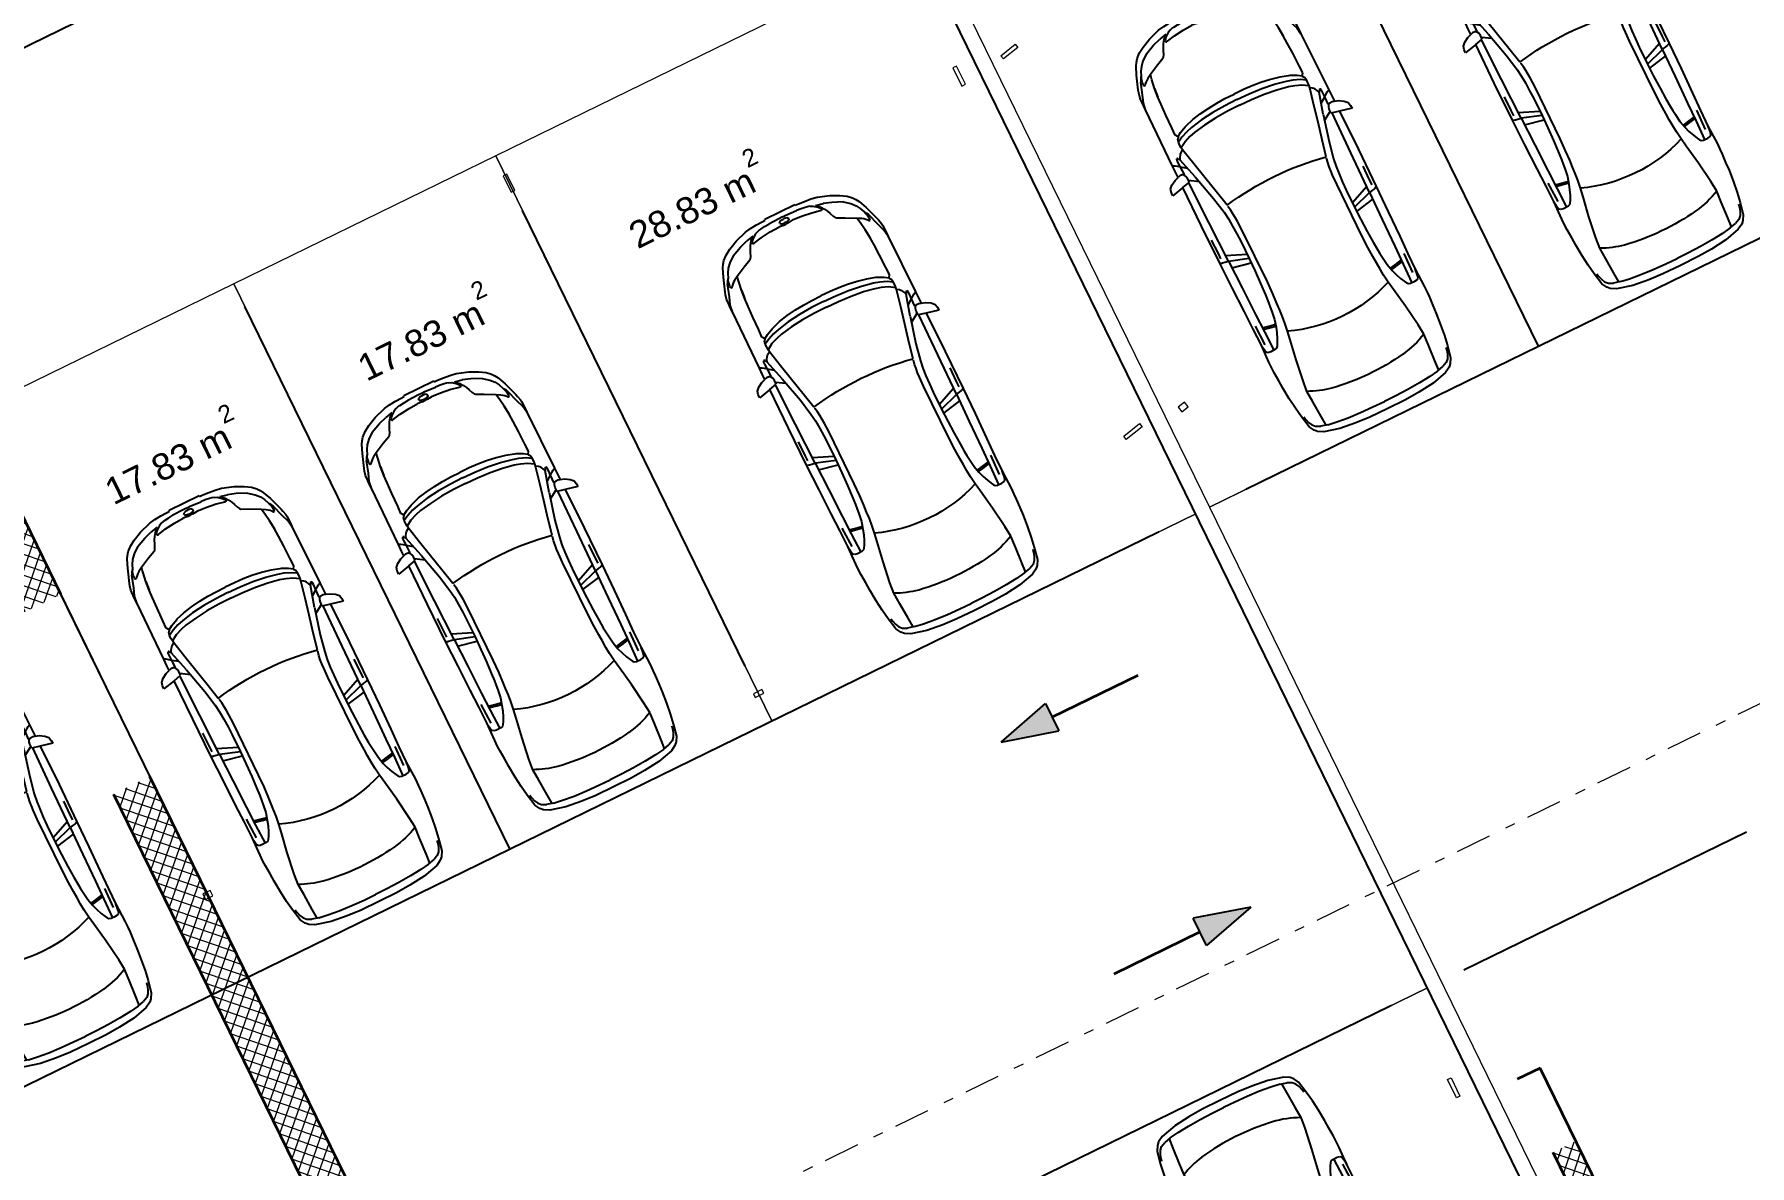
# Model space of a CAD drawing. Header units: metres. Extents: x 7511783 to 7512372, y 4692307 to 4692611.
# Drawn here: x 7511943.34 to 7511960.25, y 4692583 to 4692594.15 of the extents above; entities that cross this region are included whole.
import ezdxf

# ---------------------------------------------------------------- set-up
doc = ezdxf.new("R2010")
doc.units = ezdxf.units.M
doc.linetypes.add('Dot & Dashed', pattern=[670.2777624130249, 352.777767181396, -176.388883590699, 0, -141.11111164093])
doc.linetypes.add('Long Dashed', pattern=[793.7499761581423, 476.2499928474427, -317.4999833106997])
doc.layers.get('0').update_dxf_attribs({"lineweight": 0})
for name, color, linetype, lineweight, true_color in [('A - Fill Zone_Pen_No__156', 7, 'Continuous', 0, 0x54689e), ('A -Polyline_Pen_No__48', 7, 'Continuous', 0, 0xa80f02), ('A -Polyline_Pen_No__8', 7, 'Continuous', 0, 0xa80f02), ('Marker - Section_Pen_No__85', 7, 'Continuous', 0, 0x80c2ff)]:
    doc.layers.add(name, color=color, linetype=linetype, lineweight=lineweight, true_color=true_color)
for name, color, linetype, lineweight in [('A - Muret', 7, 'Continuous', 0), ('A - Muret_Pen_No__101', 252, 'Continuous', 0), ('A - Muret_Pen_No__7', 7, 'Continuous', 0), ('A - Pllaka Themel_Pen_No__42', 8, 'Continuous', 0), ('A - Shtyllat', 7, 'Continuous', 0), ('A - Shtyllat_Pen_No__1', 7, 'Continuous', 0), ('A -Polyline', 7, 'Continuous', 0), ('A -Polyline_Pen_No__42', 8, 'Continuous', 0), ('A1 - Bodrumi -1', 7, 'Continuous', 0), ('Interior - Furniture _Pen_No__42', 8, 'Continuous', 0), ('Marker - Section', 7, 'Continuous', 0)]:
    doc.layers.add(name, color=color, linetype=linetype, lineweight=lineweight)
doc.styles.add('GENERATED_STYLE_1', font='arial.ttf')
pattern_1 = [(44.99999999999999, (0, 0), (-68.94290863686237, 68.94290863686243), []), (135.0000000000002, (0, 0), (68.94290863686219, 68.94290863686261), [])]

# ---------------------------------------------------------------- blocks, each defined once
blk = doc.blocks.new('Slab_2', base_point=(27550, -20500.83535421408))
at = {"layer": 'A - Pllaka Themel_Pen_No__42', "color": 8, "linetype": 'Continuous', "lineweight": 25, "flags": 128}
blk.add_lwpolyline([(27550, -20500.83535421408), (52100, -20500.83535421408), (52100, 1500), (27550, 1500)], close=True, dxfattribs=at)
blk = doc.blocks.new('Wall_27', base_point=(52100, -19000.83534970144))
at = {"layer": 'A - Muret_Pen_No__101', "linetype": 'Continuous', "lineweight": 13}
h = blk.add_hatch(dxfattribs=at)
h.set_pattern_fill('CONCRETE_BLOCK', color=252, style=0, pattern_type=2)
h.set_pattern_definition(pattern_1)
h.paths.add_polyline_path([(52099.99996847017, -2199.999996920194), (51700, -2199.999996920194), (51700, -4200.000089623234), (52099.99996847017, -4200.000089623234)])
h = blk.add_hatch(dxfattribs=at)
h.set_pattern_fill('CONCRETE_BLOCK', color=252, style=0, pattern_type=2)
h.set_pattern_definition(pattern_1)
h.paths.add_polyline_path([(51699.99998863975, -6199.999931974078), (51699.99998863975, -11400.83970832889), (52099.99999132484, -11400.83970832889), (52099.99999132484, -6199.999931974078)])
h = blk.add_hatch(dxfattribs=at)
h.set_pattern_fill('CONCRETE_BLOCK', color=252, style=0, pattern_type=2)
h.set_pattern_definition(pattern_1)
h.paths.add_polyline_path([(51699.99998863975, -16800.83532156015), (52099.99999132484, -16800.83532156015), (52099.99999132484, -13400.83972175432), (51699.99998863975, -13400.83972175432)])
at = {"layer": 'A - Muret_Pen_No__7', "color": 7, "linetype": 'Continuous', "lineweight": 35, "flags": 128}
for points in [[(51700, -2199.999924136741), (51700, -4199.999896478693)], [(52100, -4200.000097078472), (52100, -2199.999996920194)], [(51700, -6199.999868820642), (51700, -11400.83975770813)], [(52100, -11400.83955588342), (52100, -6199.999914101971)], [(51700, -13400.83973005007), (51700, -16800.83546394814)], [(52100, -16800.83535278125), (52100, -13400.8396560417)]]:
    blk.add_lwpolyline(points, dxfattribs=at)
blk = doc.blocks.new('Wall_31', base_point=(4324.943754994801, -19050.13676935824))
at = {"layer": 'A - Muret_Pen_No__101', "linetype": 'Continuous', "lineweight": 13}
h = blk.add_hatch(dxfattribs=at)
h.set_pattern_fill('CONCRETE_BLOCK', color=252, style=0, pattern_type=2)
h.set_pattern_definition(pattern_1)
h.paths.add_polyline_path([(4324.932768723052, -19850.13671995248), (4324.883329782709, -23450.38605278412), (4324.924441474479, -23450.38605278412), (4324.940964833851, -22850.38602427357), (4574.891592413645, -22850.39290900664), (4574.943785247217, -19050.14365409666), (4574.921688532501, -19850.14360468556)])
h = blk.add_hatch(dxfattribs=at)
h.set_pattern_fill('CONCRETE_BLOCK', color=252, style=0, pattern_type=2)
h.set_pattern_definition(pattern_1)
h.paths.add_polyline_path([(4574.943783042632, -19050.14017894298), (4324.943784342989, -19050.13676935824), (4574.943783042632, -19050.14365409666)])
at = {"layer": 'A - Muret_Pen_No__7', "color": 7, "linetype": 'Continuous', "lineweight": 35, "flags": 128}
for points in [[(4574.943754971229, -19050.14020241443), (4324.943754994801, -19050.13676935824)], [(4574.891569046112, -22850.39296290044), (4574.943754971229, -19050.14020241443)], [(4324.932769214783, -19850.13678361601), (4324.883329782709, -23450.38604232808)]]:
    blk.add_lwpolyline(points, dxfattribs=at)
blk = doc.blocks.new('Column_43', base_point=(4745.000000000002, 13829.91603487401))
at = {"layer": 'A - Shtyllat_Pen_No__1', "color": 7, "linetype": 'Continuous', "lineweight": 13, "flags": 128}
blk.add_lwpolyline([(4705.000000000002, 13859.91603487401), (4705.000000000002, 13799.91603487401), (4785.000000000002, 13799.91603487401), (4785.000000000002, 13859.91603487401)], close=True, dxfattribs=at)
blk = doc.blocks.new('Column_45', base_point=(5190.000000000002, 14870))
at = {"layer": 'A - Shtyllat_Pen_No__1', "color": 7, "linetype": 'Continuous', "lineweight": 13, "flags": 128}
blk.add_lwpolyline([(5170.000000000002, 14780), (5210.000000000002, 14780), (5210.000000000002, 14960), (5170.000000000002, 14960)], close=True, dxfattribs=at)
blk = doc.blocks.new('Column_46', base_point=(5162.500000000002, 14980))
at = {"layer": 'A - Shtyllat_Pen_No__1', "color": 7, "linetype": 'Continuous', "lineweight": 13, "flags": 128}
blk.add_lwpolyline([(5115.000000000001, 15000), (5115.000000000001, 14960), (5210.000000000002, 14960), (5210.000000000002, 15000)], close=True, dxfattribs=at)
blk = doc.blocks.new('Column_49', base_point=(5190.000000000002, 13759.91603487401))
at = {"layer": 'A - Shtyllat_Pen_No__1', "color": 7, "linetype": 'Continuous', "lineweight": 13, "flags": 128}
blk.add_lwpolyline([(5170.000000000002, 13659.91603487401), (5210.000000000002, 13659.91603487401), (5210.000000000002, 13859.91603487401), (5170.000000000002, 13859.91603487401)], close=True, dxfattribs=at)
blk = doc.blocks.new('Column_53', base_point=(5245.000000000004, 14480))
at = {"layer": 'A - Shtyllat_Pen_No__1', "color": 7, "linetype": 'Continuous', "lineweight": 13, "flags": 128}
blk.add_lwpolyline([(5265.000000000005, 14380), (5225.000000000004, 14380), (5225.000000000004, 14580), (5265.000000000005, 14580)], close=True, dxfattribs=at)
blk = doc.blocks.new('Column_54', base_point=(5953.471146058903, 11758.79922650991))
at = {"layer": 'A - Shtyllat_Pen_No__1', "color": 7, "linetype": 'Continuous', "lineweight": 13, "flags": 128}
blk.add_lwpolyline([(6046.666082927111, 11800.20820792857), (6055.423772944425, 11761.17869517782), (5860.276209190696, 11717.39024509125), (5851.518519173382, 11756.419757842)], close=True, dxfattribs=at)
blk = doc.blocks.new('Column_55', base_point=(7451.228697868777, 12094.87558092435))
at = {"layer": 'A - Shtyllat_Pen_No__1', "color": 7, "linetype": 'Continuous', "lineweight": 13, "flags": 128}
blk.add_lwpolyline([(7534.666256549298, 12134.09513983868), (7543.423946566612, 12095.06562708793), (7367.791139188256, 12055.65602201002), (7359.033449170941, 12094.68553476077)], close=True, dxfattribs=at)
blk = doc.blocks.new('Column_57', base_point=(6848.605153170782, 12405.47156186362))
at = {"layer": 'A - Shtyllat_Pen_No__1', "color": 7, "linetype": 'Continuous', "lineweight": 13, "flags": 128}
blk.add_lwpolyline([(6894.202933434513, 12384.95711731788), (6881.06639840854, 12443.501386444), (6803.007372907049, 12425.98600640936), (6816.143907933022, 12367.44173728325)], close=True, dxfattribs=at)
blk = doc.blocks.new('Car 05 22')
at = {"layer": 'Interior - Furniture _Pen_No__42', "color": 8, "linetype": 'Continuous', "lineweight": 25}
for p, q in [((-78.35772569479998, 850.6357850930001), (-168.2198443133, 844.6061713611999)), ((-24.036324899, 852.2918850640001), (-78.35772569479998, 850.6357850930001)), ((40.3182760438, 852.333685063), (-24.036324899, 852.2918850640001)), ((230.8030912739, 845.5192631063), (40.3182760438, 852.333685063)), ((194.733578306, 844.324685204), (230.803091274, 845.519263106)), ((400.0158099590001, 847.5968063790001), (230.8030912739, 845.5192631063)), ((590.7241636140001, 851.6786068920002), (400.0158099590001, 847.5968063790001)), ((856.5325990199999, 856.1697074550001), (590.7241636140001, 851.6786068920002)), ((1129.8609284, 858.5331077519999), (856.5325990199999, 856.1697074550001)), ((1129.8609284, 858.5331077519999), (1120.69723063, 838.160005195)), ((1536.1071561, 860.3802508980001), (1129.8609284, 858.5331077519999)), ((1957.843908175, 858.0544967500001), (1536.1071561, 860.3802508980001)), ((1961.117547741, 983.2211582230001), (1928.938242309, 983.2211582230001)), ((1928.938242309, 983.2211582230001), (1957.843908175, 858.0544967500001)), ((1957.84390817, 858.0544967500001), (1977.22141076, 777.427813481)), ((1996.903176747, 974.9060932166), (1961.117547741, 983.2211582230001)), ((2026.89661068, 945.007687052), (1996.903176747, 974.9060932166)), ((2054.5732194, 897.577022836), (2026.89661068, 945.007687052)), ((2067.91700908, 857.6794056350002), (2054.5732194, 897.577022836)), ((2119.91703998, 857.4374531180001), (2067.91700908, 857.6794056350002)), ((2075.28112592, 835.6608695470001), (2067.91700908, 857.6794056350002)), ((2193.165590015, 856.4504063259001), (2119.91703998, 857.4374531180001)), ((2182.27381684, 834.0818412380002), (2193.16559002, 856.4504063260001)), ((2808.01466132, 852.5547640039999), (2193.165590015, 856.4504063259001)), ((2855.7113639, 852.6327640009999), (2808.01466132, 852.5547640039999)), ((2808.01466132, 852.5547640039999), (2876.86636504, 843.3172643940001)), ((2891.44016583, 852.528764005), (2855.7113639, 852.6327640009999)), ((2922.51356751, 852.0343640259999), (2891.44016583, 852.528764005)), ((2945.17226874, 849.4061641369999), (2922.51356751, 852.0343640259999)), ((2989.61447115, 839.6482645490003), (2945.17226874, 849.4061641369999)), ((-784.8200333720001, 721.8124613509999), (-815.0478655078001, 667.7598955197003)), ((-757.6903274910002, 747.022066986), (-784.8200333720001, 721.8124613509999)), ((-706.3378894982, 775.7872218095), (-757.6903274910002, 747.022066986)), ((-729.425104913, 716.3992494200002), (-750.5770825730001, 669.7773949330001)), ((-701.0941271610001, 743.2591195180001), (-729.425104913, 716.3992494200002)), ((-585.227090103, 801.027979058), (-706.3378894982, 775.7872218095)), ((-664.8727541800001, 760.961322365), (-701.0941271610001, 743.2591195180001)), ((-626.571782751, 772.4860242179999), (-664.8727541800001, 760.961322365)), ((-594.8871138119998, 778.489558035), (-626.571782751, 772.4860242179999)), ((-483.1389679684001, 817.2581826864), (-585.227090103, 801.027979058)), ((-372.3345973750002, 830.2299334650002), (-483.1389679684001, 817.2581826864)), ((-251.752794228, 841.0437339470001), (-372.3345973750002, 830.2299334650002)), ((-168.2198443133, 844.6061713611999), (-251.752794228, 841.0437339470001)), ((124.560977278, 791.396786131), (129.0398444, 820.468777931)), ((125.693926866, 743.8968737240001), (124.560977278, 791.396786131)), ((327.3887276080001, 761.9208956260001), (125.394377448, 756.455747737)), ((132.4291391170001, 722.8048827370001), (125.693926866, 743.8968737240001)), ((129.0398444, 820.468777931), (138.8862428820001, 832.3883788069999)), ((146.670770152, 710.6062742990001), (132.4291391170001, 722.8048827370001)), ((138.8862428820001, 832.3883788069999), (165.168377873, 840.2758852750001)), ((171.252864179, 696.6287725440002), (146.670770152, 710.6062742990001)), ((165.168377873, 840.2758852750001), (194.733578306, 844.324685204)), ((212.566754139, 676.5412700230003), (171.252864179, 696.6287725440002)), ((210.873013229, 809.231738788), (418.0703055720001, 816.1926024380002)), ((266.3151410770001, 654.566867265), (212.566754139, 676.5412700230003)), ((521.950780327, 764.672895972), (327.3887276080001, 761.9208956260001)), ((339.1227247570001, 683.1192857359999), (329.5580559370001, 633.867334886)), ((355.2943663540001, 762.315609428), (339.1227247570001, 683.1192857359999)), ((357.2289958010001, 683.375391506), (346.76505809, 629.492778784)), ((373.4006373970001, 762.571715197), (357.2289958010001, 683.375391506)), ((813.6270094460001, 769.327996556), (521.950780327, 764.672895972)), ((1108.59023357, 773.98329714), (813.6270094460001, 769.327996556)), ((1036.25651944, 772.8416796290002), (996.5002997029999, 578.7916468290002)), ((1041.96657906, 578.0240872360001), (1107.56627095, 773.967136299)), ((1173.32542975, 774.8950612010001), (1090.33970038, 577.8925306800002)), ((1115.14443198, 808.9482015290001), (1108.59023357, 773.98329714)), ((1108.59023357, 773.98329714), (1537.61805657, 780.0259473990001)), ((1119.51383092, 833.267204581), (1115.14443198, 808.9482015290001)), ((1120.16623076, 836.3248049650001), (1119.51383092, 833.267204581)), ((1120.69723063, 838.160005195), (1120.16623076, 836.3248049650001)), ((1162.63563846, 830.4777734580001), (1220.13025657, 829.0713745190002)), ((1220.13025657, 829.0713745190002), (1369.65750367, 831.4890726950001)), ((1537.61805657, 780.0256115210001), (1974.99295641, 786.0764425990001)), ((2000.39650233, 701.5917706940002), (1730.35620914, 633.8338533080002)), ((1939.15395607, 686.22492547), (1995.917261, 777.427813481)), ((1977.22141076, 777.427813481), (2019.59119012, 777.427813481)), ((2000.39650233, 701.5917706940002), (2213.53100788, 762.9814866290001)), ((2019.59119012, 777.427813481), (2044.48611622, 783.069509224)), ((2044.48611622, 783.069509224), (2063.35562216, 792.2740022800001)), ((2063.35562216, 792.2740022800001), (2070.42572439, 799.8521965630001)), ((2068.68333559, 787.696981005), (2065.39356605, 794.4584027669999)), ((2068.68333559, 787.696981005), (2148.02030692, 790.4828861469999)), ((2070.42572439, 799.8521965630001), (2075.2191259, 809.398389361)), ((2075.2191259, 809.398389361), (2075.28112592, 835.6608695470001)), ((2106.51930118, 732.1586113790001), (2148.02030692, 790.4828861469999)), ((2122.04550654, 659.9572884350001), (2293.79610906, 697.650987774)), ((2148.02030692, 790.4828861469999), (2166.81146925, 813.8145374840001)), ((2148.02030692, 790.4828861469999), (2205.61920777, 792.204186117)), ((2166.81146925, 813.8145374840001), (2182.27381684, 834.0818412380002)), ((2205.61920777, 792.204186117), (2227.21980808, 791.0038861380001)), ((2226.59190807, 769.8777067159999), (2213.53100788, 762.9814866290001)), ((2213.53100788, 762.9814866290001), (2238.34670825, 752.240186817)), ((2234.36910819, 773.9630864369999), (2226.59190807, 769.8828865080001)), ((2227.21980808, 791.0038861380001), (2232.61990816, 790.0299861550001)), ((2232.61990816, 790.0299861550001), (2237.93539134, 787.287122525)), ((2238.46067648, 776.864360243), (2234.36910819, 773.9630864369999)), ((2240.81890828, 784.0391862600001), (2237.93539134, 787.287122525)), ((2238.34670825, 752.240186817), (2258.53170854, 739.7174870370001)), ((2238.46067648, 776.864360243), (2240.85090828, 780.520986322)), ((2240.85090828, 780.520986322), (2240.81890828, 784.0391862600001)), ((2258.53170854, 739.7174870370001), (2269.0398087, 731.086787188)), ((2269.0398087, 731.086787188), (2278.83550884, 721.9650873480001)), ((2278.83550884, 721.9650873480001), (2293.79610906, 697.650987774)), ((2293.79610906, 697.650987774), (2317.1870094, 700.7385877199999)), ((2293.79610906, 697.6386630720001), (2293.79610906, 697.650987774)), ((2317.1870094, 700.7385877199999), (2345.74280982, 702.7498876850002)), ((2355.13419975, 639.912801441), (2317.1870094, 700.7385877199999)), ((2345.74280982, 702.7498876850002), (2378.92931031, 702.0184876970001)), ((2410.10490185, 649.1086815510001), (2378.92931031, 702.0184876970001)), ((2378.92931031, 702.0184876970001), (2410.57231077, 694.202887834)), ((2410.57231077, 694.202887834), (2410.58631694, 694.1782473540002)), ((2428.73881104, 681.706188053), (2410.57231077, 694.202887834)), ((2428.73881104, 681.706188053), (2457.25830016, 700.0355353230001)), ((2428.77597173, 681.7007453250001), (2428.73881104, 681.706188053)), ((2428.77597173, 681.7007453250001), (2456.66545813, 639.8418234830003)), ((2457.25830016, 700.0355353230001), (2535.4819126, 697.9905877680001)), ((2535.4226126, 697.9916562040003), (2673.21491462, 695.5089878119999)), ((2535.46586986, 697.9894090810001), (2535.4819126, 697.988971943)), ((2673.21491462, 695.5089878119999), (2787.200816290001, 691.4809878819999)), ((2787.200816290001, 691.4809878819999), (2868.41581748, 687.223087957)), ((2868.39588233, 687.2248867100001), (2959.72331881, 678.984388101)), ((2959.72331881, 678.984388101), (2868.41581748, 687.1969879569999)), ((2876.86636504, 843.3172643940001), (2954.16376923, 813.731165643)), ((2904.11849592, 832.8863289209999), (2905.06820589, 832.837990116)), ((2954.16376923, 813.731165643), (3075.78877375, 774.6896785450001)), ((2959.72331881, 678.984388101), (3047.2313201, 666.2002883250001)), ((3013.55027244, 833.064864827), (2989.61447115, 839.6482645490003)), ((3154.26138006, 782.5577669589999), (3013.55027244, 833.064864827)), ((3022.47491973, 758.305686711), (3023.66221975, 762.4851866380001)), ((3024.49924208, 753.7186598590001), (3022.47491973, 758.305686711)), ((3023.66221975, 762.4851866380001), (3034.64521991, 765.0503865930001)), ((3037.91041996, 743.452886971), (3024.49924208, 753.7186598590001)), ((3034.64521991, 765.0503865930001), (3046.93432009, 763.817386614)), ((3050.61522015, 730.6688871950001), (3037.91041996, 743.452886971)), ((3046.93432009, 763.817386614), (3060.9451203, 762.9292866300001)), ((3064.50712035, 714.6457874760001), (3050.61522015, 730.6688871950001)), ((3060.9451203, 762.9292866300001), (3089.85712072, 757.3861867269999)), ((3076.97452053, 697.807687771), (3064.50712035, 714.6457874760001)), ((3100.48402088, 763.1120866269999), (3075.78877375, 774.6896785450001)), ((3100.00912087, 656.556188494), (3076.97452053, 697.807687771)), ((3089.85712072, 757.3861867269999), (3108.43932099, 751.4304868319999)), ((3114.13862108, 753.311186799), (3100.48402088, 763.1120866269999)), ((3108.43932099, 751.4304868319999), (3122.8656212, 746.435986919)), ((3122.8656212, 746.435986919), (3114.13862108, 753.311186799)), ((3170.0706946, 726.5554905960001), (3122.8656212, 746.435986919)), ((3235.883818752, 747.6101556219), (3154.26138006, 782.5577669589999)), ((3211.69204952, 701.0151137130001), (3170.0706946, 726.5554905960001)), ((3254.25934432, 663.1775183300001), (3211.69204952, 701.0151137130001)), ((3269.07948628, 728.3294692490001), (3235.883818752, 747.6101556219)), ((3298.56678787, 705.6390702070001), (3269.07948628, 728.3294692490001)), ((3337.33388997, 663.380671991), (3298.56678787, 705.6390702070001)), ((-855.0523550635, 511.0116477078998), (-874.6778528530002, 344.9579771100001)), ((-815.0478655078001, 667.7598955197003), (-855.0523550635, 511.0116477078998)), ((-782.7621654889999, 510.0273763590001), (-794.5333543099999, 390.6265818930001)), ((-768.27197925, 602.2788720830002), (-782.764796709, 510.0106247469999)), ((-768.27197925, 602.2788720830002), (-750.5770825730001, 669.7773949330001)), ((-764.3441764490001, 617.261773195), (-665.7281459970001, 623.9546285630003)), ((-665.7281459970001, 623.9546285630003), (-500.877431885, 634.180288886)), ((-500.877431885, 634.180288886), (-383.0238853850001, 641.9613403830001)), ((-383.0238853850001, 641.9613403830001), (-274.2208861730001, 631.3184000780001)), ((-274.2208861730001, 631.3184000780001), (-56.40485420300001, 600.536895199)), ((-56.40485420300001, 600.536895199), (145.941775497, 566.5900898169999)), ((145.941775497, 566.5900898169999), (233.261172115, 552.312592089)), ((233.261172115, 552.312592089), (315.3092800730001, 541.359190513)), ((319.490328155, 636.426864989), (266.3151410770001, 654.566867265)), ((315.2936019620001, 541.3606176840001), (384.2945810830001, 535.0794906230002)), ((392.7088835140001, 617.8124267930001), (319.490328155, 636.426864989)), ((384.2815104790001, 535.0803623180001), (454.174320738, 530.4191213629999)), ((474.8166917820001, 607.105387857), (392.7088835140001, 617.8124267930001)), ((454.170282107, 530.4193907049998), (526.242583163, 526.2868907769998)), ((521.3449804749999, 601.6186871690002), (474.8166917820001, 607.105387857)), ((569.993568652, 596.838186569), (521.3449804749999, 601.6186871690002)), ((526.2331313149999, 526.287307384), (627.7018846490002, 521.814890855)), ((652.59274858, 590.9845858339999), (569.993568652, 596.838186569)), ((627.6985462070002, 521.8149872519999), (756.75876515, 518.0884218199999)), ((772.8388193580001, 584.9903850819999), (652.59274858, 590.9845858339999)), ((756.75876515, 518.0884218199999), (1322.62824821, 518.052230308)), ((907.266686691, 580.298084493), (772.8388193580001, 584.9903850819999)), ((1041.96657906, 578.0240872360001), (907.266686691, 580.298084493)), ((1227.79815085, 577.518695794), (1041.96657906, 578.0240872360001)), ((1316.09897866, 580.475793563), (1227.79815085, 577.518695794)), ((1403.02450604, 584.4121905939999), (1316.09897866, 580.475793563)), ((1322.62824821, 518.052230308), (1420.49779626, 521.6528908580001)), ((1483.8761315, 590.1361862749999), (1403.02450604, 584.4121905939999)), ((1420.49066257, 521.652523245), (1466.64156934, 524.030772681)), ((1466.62639694, 524.029990817), (1510.87647584, 527.594696836)), ((1562.00595611, 600.5964783840001), (1483.8761315, 590.1361862749999)), ((1510.85529759, 527.5929907539999), (1554.25309822, 533.0576906580002)), ((1554.25309822, 533.0576906580002), (1596.82961355, 540.969674969)), ((1730.35620914, 633.8338533080002), (1562.00595611, 600.5964783840001)), ((1597.28918852, 541.1774857889999), (1596.65116701, 540.8889849259999)), ((1610.72419049, 544.0665862469999), (1779.61280153, 581.7538898049999)), ((1779.61280153, 581.7538898049999), (1952.84760406, 621.338789111)), ((1952.84760406, 621.338789111), (2122.04550654, 659.9572884350001)), ((2379.77420337, 575.387091212), (2355.13301598, 639.9159014410001)), ((2397.33410595, 514.2584815219999), (2379.77250853, 575.3929912130001)), ((2419.31580918, 395.73626267), (2397.33316008, 514.2635815229999)), ((2436.02871163, 583.2244924540001), (2410.10490185, 649.1086815510001)), ((2453.63941421, 521.616582688), (2436.02871163, 583.2244924540001)), ((2477.61661773, 401.0764635800001), (2453.63941421, 521.616582688)), ((2456.66545813, 639.8418234830003), (2487.23639187, 574.2621729599999)), ((2487.23639187, 574.2621729599999), (2491.79934275, 562.0052962960002)), ((2491.79994982, 562.0052962960002), (2517.90263133, 477.034766618)), ((3047.20992906, 666.2041971140002), (3100.00912087, 656.556188494)), ((3152.92075342, 553.873393456), (3100.00912087, 656.556188494)), ((3189.62073735, 475.569766106), (3152.92075342, 553.873393456)), ((3301.86726379, 602.8090087200001), (3254.25934432, 663.1775183300001)), ((3301.86726379, 602.8090087200001), (3346.01551313, 501.42179807)), ((3374.49419199, 603.583974516), (3337.33388997, 663.380671991)), ((3418.40079436, 512.743978351), (3374.49419199, 603.583974516)), ((3457.47689648, 393.098483403), (3418.40079436, 512.743978351)), ((-874.6778528530002, 344.9579771100001), (-882.9440546450002, 194.680643518)), ((-794.5333543099999, 390.6265818930001), (-802.432846809, 258.715288008)), ((2433.73206705, 266.091642182), (2419.31580918, 395.73626267)), ((2493.88922012, 269.050242651), (2477.61661773, 401.0764635800001)), ((2517.90263133, 477.034766618), (2537.54372273, 384.081034151)), ((2537.54372273, 384.081034151), (2551.45611664, 285.6281997640001)), ((3199.39883308, 466.7584630290001), (3189.62073735, 475.569766106)), ((3220.69886845, 454.3885401880001), (3199.39883308, 466.7584630290001)), ((3256.10680826, 439.241753418), (3220.67662376, 454.401458713)), ((3288.39019413, 425.101248479), (3256.10680826, 439.241753418)), ((3319.36158057, 408.4128426500001), (3288.39019413, 425.101248479)), ((3353.46269085, 384.251283776), (3319.36158057, 408.4128426500001)), ((3321.23357975, 370.497229407), (3320.99727986, 362.132926485)), ((3320.99727986, 362.132926485), (3338.31527228, 276.8564967000001)), ((3324.65427826, 377.297531782), (3321.23357975, 370.497229407)), ((3328.30797666, 379.591332583), (3324.65427826, 377.297531782)), ((3338.46837221, 379.452332535), (3328.30797666, 379.591332583)), ((3363.6407612, 357.8117249760001), (3338.46837221, 379.452332535)), ((3346.01551313, 501.42179807), (3374.29746586, 419.557472908)), ((3377.18239213, 359.973484801), (3353.46269085, 384.251283776)), ((3396.66521323, 315.8049103040001), (3363.6407612, 357.8117249760001)), ((3391.09039087, 344.247647689), (3374.29746586, 419.557472908)), ((3391.09039087, 344.247647689), (3377.18239213, 359.973484801)), ((3468.34279707, 330.9338860280001), (3457.47689648, 393.098483403)), ((-882.9440546450002, 194.680643518), (-885.376707689, 0)), ((-802.432846809, 258.715288008), (-806.813142649, 124.936494209)), ((2441.61713002, 131.955220918), (2433.73181129, 266.093942182)), ((2503.10292147, 133.173421111), (2493.88922012, 269.050242651)), ((2551.45611664, 285.6281997640001), (2559.71041303, 193.693567653)), ((2559.71041303, 193.693567653), (2564.38081099, 101.185635342)), ((3338.31527228, 276.8564967000001), (3351.88296634, 172.661960307)), ((3351.88296634, 172.661960307), (3358.34376351, 75.87012649980001)), ((3408.0703938, 289.3779877820002), (3396.66521323, 315.8049103040001)), ((3408.0703938, 289.3779877820002), (3413.77629411, 267.259988716)), ((3413.77548775, 267.2641933500001), (3418.45445829, 242.866384828)), ((3418.45219437, 242.878189745), (3424.04489467, 200.723791525)), ((3424.04489467, 200.723791525), (3427.72848251, 152.023715234)), ((3474.4914974, 263.721088865), (3468.34279707, 330.9338860280001)), ((3478.33319761, 199.9171915590001), (3474.4914974, 263.721088865)), ((3479.35651311, 164.9481933352), (3478.33319761, 199.9171915590001)), ((-885.376707689, 0), (-882.9440546450002, -194.680643518)), ((-806.813142649, 124.936494209), (-808.0470753050001, 0)), ((-806.813142649, -124.936494209), (-808.0470753050001, 1.476718538480001e-13)), ((2444.0197128, -0.02730000432770001), (2441.61701245, 131.957220918)), ((2444.0197128, 0.02730000432710001), (2441.61701245, -131.957220918)), ((2506.01959488, -3.859767548100002e-13), (2503.10292147, 133.173421111)), ((2564.38081099, 101.185635342), (2566.01761027, -0.006100002130650002)), ((2564.38081099, -101.185635342), (2566.01761027, 0.006100002129970001)), ((3353.95786543, 27.8932505984), (3358.34376351, 75.87012649980001)), ((3353.95786543, 27.8932505984), (3353.95786543, -0.7649002671629999)), ((3353.95786543, -27.8932505984), (3353.95786543, 0.7649002671619999)), ((3370.89075802, 11.7411041009), (3370.32315827, -0.7649002671629999)), ((3370.89075802, -11.7411041009), (3370.32315827, 0.7649002671619999)), ((3372.49235732, 23.6550082622), (3370.89075802, 11.7411041009)), ((3376.26728506, 38.993950924), (3372.49235732, 23.6550082622)), ((3381.98685317, 46.5714162664), (3376.26728506, 38.993950924)), ((3386.21005132, 48.3522168884), (3381.98685317, 46.5714162664)), ((3386.21005132, 48.3522168884), (3394.28954778, 48.3522168884)), ((3398.51284593, 46.5714162664), (3394.28954778, 48.3522168884)), ((3404.23226311, 38.99375151340001), (3398.51284593, 46.5714162664)), ((3404.23226311, 38.99375151340001), (3408.00714178, 23.6550082622)), ((3408.00714178, 23.6550082622), (3409.76654101, 8.055102813469999)), ((3409.76654101, 8.055102813469999), (3409.76654101, -4.961309141290002e-13)), ((3432.36383112, 39.98011396419999), (3427.72848251, 152.023715234)), ((3431.76949509, 57.3729975776), (3431.76949509, 56.7710829698)), ((3432.04453126, -0.0109000038072), (3432.36383112, 39.98011396419999)), ((3432.04453126, 0.0109000038063), (3432.36383112, -39.98011396419999)), ((3489.51959821, 164.9481933352), (3479.35651311, 164.9481933352)), ((3489.51959821, -164.9481933352), (3489.51959821, 164.9481933352)), ((-802.432846809, -258.715288008), (-806.813142649, -124.936494209)), ((2441.61713002, -131.955220918), (2433.73181129, -266.093942182)), ((2503.10292147, -133.173421111), (2493.88922012, -269.050242651)), ((2506.01959488, -2.780368116010001e-13), (2503.10292147, -133.173421111)), ((2559.71041303, -193.693567653), (2564.38081099, -101.185635342)), ((3351.88296634, -172.661960307), (3358.34376351, -75.87012649980001)), ((3353.95786543, -27.8932505984), (3358.34376351, -75.87012649980001)), ((3372.49235732, -23.6550082622), (3370.89075802, -11.7411041009)), ((3376.26728506, -38.993950924), (3372.49235732, -23.6550082622)), ((3381.98685317, -46.5714162664), (3376.26728506, -38.993950924)), ((3386.21005132, -48.3522168884), (3381.98685317, -46.5714162664)), ((3386.21005132, -48.3522168884), (3394.28954778, -48.3522168884)), ((3398.51284593, -46.5714162664), (3394.28954778, -48.3522168884)), ((3404.23226311, -38.99375151340001), (3398.51284593, -46.5714162664)), ((3404.23226311, -38.99375151340001), (3408.00714178, -23.6550082622)), ((3408.00714178, -23.6550082622), (3409.76654101, -8.055102813469999)), ((3409.76654101, -8.055102813469999), (3409.76654101, -3.892295027780001e-13)), ((3424.04489467, -200.723791525), (3427.72848251, -152.023715234)), ((3432.36383112, -39.98011396419999), (3427.72848251, -152.023715234)), ((3431.76949509, -57.3729975776), (3431.76949509, -56.7710829698)), ((3478.33319761, -199.9171915590001), (3479.35651311, -164.9481933352)), ((3479.35651311, -164.9481933352), (3489.51959821, -164.9481933352)), ((-882.9440546450002, -194.680643518), (-874.6778528530002, -344.9579771100001)), ((-794.5333543099999, -390.6265818930001), (-802.432846809, -258.715288008)), ((2433.73206705, -266.091642182), (2419.31580918, -395.73626267)), ((2493.88922012, -269.050242651), (2477.61661773, -401.0764635800001)), ((2537.54372273, -384.081034151), (2551.45611664, -285.6281997640001)), ((2551.45611664, -285.6281997640001), (2559.71041303, -193.693567653)), ((3320.99727986, -362.132926485), (3338.31527228, -276.8564967000001)), ((3338.31527228, -276.8564967000001), (3351.88296634, -172.661960307)), ((3396.66521323, -315.8049103040001), (3363.6407612, -357.8117249760001)), ((3408.0703938, -289.3779877820002), (3396.66521323, -315.8049103040001)), ((3408.0703938, -289.3779877820002), (3413.77629411, -267.259988716)), ((3413.77548775, -267.2641933500001), (3418.45445829, -242.866384828)), ((3418.45219437, -242.878189745), (3424.04489467, -200.723791525)), ((3457.47689648, -393.098483403), (3468.34279707, -330.9338860280001)), ((3468.34279707, -330.9338860280001), (3474.4914974, -263.721088865)), ((3474.4914974, -263.721088865), (3478.33319761, -199.9171915590001)), ((-874.6778528530002, -344.9579771100001), (-855.0523550635, -511.0116477078998)), ((-782.7621654889999, -510.0273763590001), (-794.5333543099999, -390.6265818930001)), ((2419.31580918, -395.73626267), (2397.33316008, -514.2635815229999)), ((2477.61661773, -401.0764635800001), (2453.63941421, -521.616582688)), ((2491.79994982, -562.0052962960002), (2517.90263133, -477.034766618)), ((2517.90263133, -477.034766618), (2537.54372273, -384.081034151)), ((3189.62073735, -475.569766106), (3152.92075342, -553.873393456)), ((3199.39883308, -466.7584630290001), (3189.62073735, -475.569766106)), ((3220.69886845, -454.3885401880001), (3199.39883308, -466.7584630290001)), ((3256.10680826, -439.241753418), (3220.67662376, -454.401458713)), ((3288.39019413, -425.101248479), (3256.10680826, -439.241753418)), ((3319.36158057, -408.4128426500001), (3288.39019413, -425.101248479)), ((3301.86726379, -602.8090087200001), (3346.01551313, -501.42179807)), ((3353.46269085, -384.251283776), (3319.36158057, -408.4128426500001)), ((3321.23357975, -370.497229407), (3320.99727986, -362.132926485)), ((3324.65427826, -377.297531782), (3321.23357975, -370.497229407)), ((3328.30797666, -379.591332583), (3324.65427826, -377.297531782)), ((3338.46837221, -379.452332535), (3328.30797666, -379.591332583)), ((3363.6407612, -357.8117249760001), (3338.46837221, -379.452332535)), ((3346.01551313, -501.42179807), (3374.29746586, -419.557472908)), ((3377.18239213, -359.973484801), (3353.46269085, -384.251283776)), ((3391.09039087, -344.247647689), (3374.29746586, -419.557472908)), ((3391.09039087, -344.247647689), (3377.18239213, -359.973484801)), ((3418.40079436, -512.743978351), (3457.47689648, -393.098483403)), ((-855.0523550635, -511.0116477078998), (-815.0478655078001, -667.7598955197003)), ((-815.0478655078001, -667.7598955197003), (-784.8200333720001, -721.8124613509999)), ((-768.27197925, -602.2788720830002), (-782.764796709, -510.0106247469999)), ((-768.27197925, -602.2788720830002), (-750.5770825730001, -669.7773949330001)), ((-764.3441764490001, -617.261773195), (-665.7281459970001, -623.9546285630003)), ((-729.425104913, -716.3992494200002), (-750.5770825730001, -669.7773949330001)), ((-665.7281459970001, -623.9546285630003), (-500.877431885, -634.180288886)), ((-500.877431885, -634.180288886), (-383.0238853850001, -641.9613403830001)), ((-383.0238853850001, -641.9613403830001), (-274.2208861730001, -631.3184000780001)), ((-274.2208861730001, -631.3184000780001), (-56.40485420300001, -600.536895199)), ((-56.40485420300001, -600.536895199), (145.941775497, -566.5900898169999)), ((145.941775497, -566.5900898169999), (233.261172115, -552.312592089)), ((266.3151410770001, -654.566867265), (212.566754139, -676.5412700230003)), ((233.261172115, -552.312592089), (315.3092800730001, -541.359190513)), ((319.490328155, -636.426864989), (266.3151410770001, -654.566867265)), ((315.2936019620001, -541.3606176840001), (384.2945810830001, -535.0794906230002)), ((392.7088835140001, -617.8124267930001), (319.490328155, -636.426864989)), ((339.1227247570001, -683.1192857359999), (329.5580559370001, -633.867334886)), ((357.2289958010001, -683.375391506), (346.76505809, -629.492778784)), ((384.2815104790001, -535.0803623180001), (454.174320738, -530.4191213629999)), ((474.8166917820001, -607.105387857), (392.7088835140001, -617.8124267930001)), ((454.170282107, -530.4193907049998), (526.242583163, -526.2868907769998)), ((521.3449804749999, -601.6186871690002), (474.8166917820001, -607.105387857)), ((569.993568652, -596.838186569), (521.3449804749999, -601.6186871690002)), ((526.2331313149999, -526.287307384), (627.7018846490002, -521.814890855)), ((652.59274858, -590.9845858339999), (569.993568652, -596.838186569)), ((627.6985462070002, -521.8149872519999), (756.75876515, -518.0884218199999)), ((772.8388193580001, -584.9903850819999), (652.59274858, -590.9845858339999)), ((756.75876515, -518.0884218199999), (1322.62824821, -518.052230308)), ((907.266686691, -580.298084493), (772.8388193580001, -584.9903850819999)), ((1041.96657906, -578.0240872360001), (907.266686691, -580.298084493)), ((1036.25651944, -772.8416796290002), (996.5002997029999, -578.7916468290002)), ((1227.79815085, -577.518695794), (1041.96657906, -578.0240872360001)), ((1041.96657906, -578.0240872360001), (1107.56627095, -773.967136299)), ((1173.32542975, -774.8950612010001), (1090.33970038, -577.8925306800002)), ((1316.09897866, -580.475793563), (1227.79815085, -577.518695794)), ((1403.02450604, -584.4121905939999), (1316.09897866, -580.475793563)), ((1322.62824821, -518.052230308), (1420.49779626, -521.6528908580001)), ((1483.8761315, -590.1361862749999), (1403.02450604, -584.4121905939999)), ((1420.49066257, -521.652523245), (1466.64156934, -524.030772681)), ((1466.62639694, -524.029990817), (1510.87647584, -527.594696836)), ((1562.00595611, -600.5964783840001), (1483.8761315, -590.1361862749999)), ((1510.85529759, -527.5929907539999), (1554.25309822, -533.0576906580002)), ((1554.25309822, -533.0576906580002), (1596.82961355, -540.969674969)), ((1730.35620914, -633.8338533080002), (1562.00595611, -600.5964783840001)), ((1597.28918852, -541.1774857889999), (1596.65116701, -540.8889849259999)), ((1610.72419049, -544.0665862469999), (1779.61280153, -581.7538898049999)), ((2000.39650233, -701.5917706940002), (1730.35620914, -633.8338533080002)), ((1779.61280153, -581.7538898049999), (1952.84760406, -621.338789111)), ((1952.84760406, -621.338789111), (2122.04550654, -659.9572884350001)), ((2122.04550654, -659.9572884350001), (2293.79610906, -697.650987774)), ((2355.13419975, -639.912801441), (2317.1870094, -700.7385877199999)), ((2379.77420337, -575.387091212), (2355.13301598, -639.9159014410001)), ((2410.10490185, -649.1086815510001), (2378.92931031, -702.0184876970001)), ((2397.33410595, -514.2584815219999), (2379.77250853, -575.3929912130001)), ((2436.02871163, -583.2244924540001), (2410.10490185, -649.1086815510001)), ((2428.77597173, -681.7007453250001), (2456.66545813, -639.8418234830003)), ((2453.63941421, -521.616582688), (2436.02871163, -583.2244924540001)), ((2456.66545813, -639.8418234830003), (2487.23639187, -574.2621729599999)), ((2487.23639187, -574.2621729599999), (2491.79934275, -562.0052962960002)), ((2959.72331881, -678.984388101), (3047.2313201, -666.2002883250001)), ((3047.20992906, -666.2041971140002), (3100.00912087, -656.556188494)), ((3100.00912087, -656.556188494), (3076.97452053, -697.807687771)), ((3152.92075342, -553.873393456), (3100.00912087, -656.556188494)), ((3254.25934432, -663.1775183300001), (3211.69204952, -701.0151137130001)), ((3301.86726379, -602.8090087200001), (3254.25934432, -663.1775183300001)), ((3298.56678787, -705.6390702070001), (3337.33388997, -663.380671991)), ((3337.33388997, -663.380671991), (3374.49419199, -603.583974516)), ((3374.49419199, -603.583974516), (3418.40079436, -512.743978351)), ((-784.8200333720001, -721.8124613509999), (-757.6903274910002, -747.022066986)), ((-757.6903274910002, -747.022066986), (-706.3378894982, -775.7872218095)), ((-701.0941271610001, -743.2591195180001), (-729.425104913, -716.3992494200002)), ((-706.3378894982, -775.7872218095), (-585.227090103, -801.027979058)), ((-664.8727541800001, -760.961322365), (-701.0941271610001, -743.2591195180001)), ((-626.571782751, -772.4860242179999), (-664.8727541800001, -760.961322365)), ((-594.8871138119998, -778.489558035), (-626.571782751, -772.4860242179999)), ((-585.227090103, -801.027979058), (-483.149337101, -817.2569687829999)), ((-483.149337101, -817.2569687829999), (-372.3345973750002, -830.2299334650002)), ((-372.3345973750002, -830.2299334650002), (-251.752794228, -841.0437339470001)), ((-251.752794228, -841.0437339470001), (-168.2198443133, -844.6061713611999)), ((-168.2198443133, -844.6061713611999), (-78.35772569479998, -850.6357850930001)), ((125.693926866, -743.8968737240001), (124.560977278, -791.396786131)), ((124.560977278, -791.396786131), (129.0398444, -820.468777931)), ((327.3887276080001, -761.9208956260001), (125.394377448, -756.455747737)), ((132.4291391170001, -722.8048827370001), (125.693926866, -743.8968737240001)), ((129.0398444, -820.468777931), (138.8862428820001, -832.3883788069999)), ((146.670770152, -710.6062742990001), (132.4291391170001, -722.8048827370001)), ((138.8862428820001, -832.3883788069999), (165.168377873, -840.2758852750001)), ((171.252864179, -696.6287725440002), (146.670770152, -710.6062742990001)), ((165.168377873, -840.2758852750001), (194.733578306, -844.324685204)), ((212.566754139, -676.5412700230003), (171.252864179, -696.6287725440002)), ((194.733578306, -844.324685204), (230.803091274, -845.519263106)), ((210.873013229, -809.231738788), (418.0703055720001, -816.1926024380002)), ((521.950780327, -764.672895972), (327.3887276080001, -761.9208956260001)), ((355.2943663540001, -762.315609428), (339.1227247570001, -683.1192857359999)), ((373.4006373970001, -762.571715197), (357.2289958010001, -683.375391506)), ((813.6270094460001, -769.327996556), (521.950780327, -764.672895972)), ((1108.59023357, -773.98329714), (813.6270094460001, -769.327996556)), ((1108.59023357, -773.98329714), (1537.61805657, -780.0259473990001)), ((1115.14443198, -808.9482015290001), (1108.59023357, -773.98329714)), ((1119.51383092, -833.267204581), (1115.14443198, -808.9482015290001)), ((1120.16623076, -836.3248049650001), (1119.51383092, -833.267204581)), ((1120.69723063, -838.160005195), (1120.16623076, -836.3248049650001)), ((1129.8609284, -858.5331077519999), (1120.69723063, -838.160005195)), ((1162.63563846, -830.4777734580001), (1220.13025657, -829.0713745190002)), ((1220.13025657, -829.0713745190002), (1369.65750367, -831.4890726950001)), ((1537.61805657, -780.0256115210001), (1974.99295641, -786.0764425990001)), ((1939.15395607, -686.22492547), (1995.917261, -777.427813481)), ((1957.84390817, -858.0544967500001), (1977.22141076, -777.427813481)), ((1977.22141076, -777.427813481), (2019.59119012, -777.427813481)), ((2000.39650233, -701.5917706940002), (2213.53100788, -762.9814866290001)), ((2019.59119012, -777.427813481), (2044.48611622, -783.069509224)), ((2044.48611622, -783.069509224), (2063.35562216, -792.2740022800001)), ((2063.35562216, -792.2740022800001), (2070.42572439, -799.8521965630001)), ((2068.68333559, -787.696981005), (2065.39356605, -794.4584027669999)), ((2075.28112592, -835.6608695470001), (2067.91700908, -857.6794056350002)), ((2068.68333559, -787.696981005), (2148.02030692, -790.4828861469999)), ((2070.42572439, -799.8521965630001), (2075.2191259, -809.398389361)), ((2075.2191259, -809.398389361), (2075.28112592, -835.6608695470001)), ((2106.51930118, -732.1586113790001), (2148.02030692, -790.4828861469999)), ((2148.02030692, -790.4828861469999), (2166.81146925, -813.8145374840001)), ((2148.02030692, -790.4828861469999), (2205.61920777, -792.204186117)), ((2166.81146925, -813.8145374840001), (2182.27381684, -834.0818412380002)), ((2182.27381684, -834.0818412380002), (2193.16559002, -856.4504063260001)), ((2205.61920777, -792.204186117), (2227.21980808, -791.0038861380001)), ((2213.53100788, -762.9814866290001), (2238.34670825, -752.240186817)), ((2226.59190807, -769.8777067159999), (2213.53100788, -762.9814866290001)), ((2234.36910819, -773.9630864369999), (2226.59190807, -769.8828865080001)), ((2227.21980808, -791.0038861380001), (2232.61990816, -790.0299861550001)), ((2232.61990816, -790.0299861550001), (2237.93539134, -787.287122525)), ((2238.46067648, -776.864360243), (2234.36910819, -773.9630864369999)), ((2240.81890828, -784.0391862600001), (2237.93539134, -787.287122525)), ((2238.34670825, -752.240186817), (2258.53170854, -739.7174870370001)), ((2238.46067648, -776.864360243), (2240.85090828, -780.520986322)), ((2240.85090828, -780.520986322), (2240.81890828, -784.0391862600001)), ((2258.53170854, -739.7174870370001), (2269.0398087, -731.086787188)), ((2269.0398087, -731.086787188), (2278.83550884, -721.9650873480001)), ((2278.83550884, -721.9650873480001), (2293.79610906, -697.650987774)), ((2293.79610906, -697.6386630720001), (2293.79610906, -697.650987774)), ((2293.79610906, -697.650987774), (2317.1870094, -700.7385877199999)), ((2317.1870094, -700.7385877199999), (2345.74280982, -702.7498876850002)), ((2345.74280982, -702.7498876850002), (2378.92931031, -702.0184876970001)), ((2378.92931031, -702.0184876970001), (2410.57231077, -694.202887834)), ((2428.73881104, -681.706188053), (2410.57231077, -694.202887834)), ((2410.57231077, -694.202887834), (2410.58631694, -694.1782473540002)), ((2428.77597173, -681.7007453250001), (2428.73881104, -681.706188053)), ((2428.73881104, -681.706188053), (2457.25830016, -700.0355353230001)), ((2457.25830016, -700.0355353230001), (2535.4819126, -697.9905877680001)), ((2535.4226126, -697.9916562040003), (2673.21491462, -695.5089878119999)), ((2535.46586986, -697.9894090810001), (2535.4819126, -697.988971943)), ((2673.21491462, -695.5089878119999), (2787.200816290001, -691.4809878819999)), ((2787.200816290001, -691.4809878819999), (2868.41581748, -687.223087957)), ((2808.01466132, -852.5547640039999), (2876.86636504, -843.3172643940001)), ((2868.39588233, -687.2248867100001), (2959.72331881, -678.984388101)), ((2959.72331881, -678.984388101), (2868.41581748, -687.1969879569999)), ((2876.86636504, -843.3172643940001), (2954.16376923, -813.731165643)), ((2945.17226874, -849.4061641369999), (2989.61447115, -839.6482645490003)), ((2954.16376923, -813.731165643), (3075.78877375, -774.6896785450001)), ((2989.61447115, -839.6482645490003), (3013.55027244, -833.064864827)), ((3013.55027244, -833.064864827), (3154.26138006, -782.5577669589999)), ((3024.49924208, -753.7186598590001), (3022.47491973, -758.305686711)), ((3022.47491973, -758.305686711), (3023.66221975, -762.4851866380001)), ((3023.66221975, -762.4851866380001), (3034.64521991, -765.0503865930001)), ((3037.91041996, -743.452886971), (3024.49924208, -753.7186598590001)), ((3034.64521991, -765.0503865930001), (3046.93432009, -763.817386614)), ((3050.61522015, -730.6688871950001), (3037.91041996, -743.452886971)), ((3046.93432009, -763.817386614), (3060.9451203, -762.9292866300001)), ((3064.50712035, -714.6457874760001), (3050.61522015, -730.6688871950001)), ((3060.9451203, -762.9292866300001), (3089.85712072, -757.3861867269999)), ((3076.97452053, -697.807687771), (3064.50712035, -714.6457874760001)), ((3100.48402088, -763.1120866269999), (3075.78877375, -774.6896785450001)), ((3089.85712072, -757.3861867269999), (3108.43932099, -751.4304868319999)), ((3114.13862108, -753.311186799), (3100.48402088, -763.1120866269999)), ((3108.43932099, -751.4304868319999), (3122.8656212, -746.435986919)), ((3122.8656212, -746.435986919), (3114.13862108, -753.311186799)), ((3170.0706946, -726.5554905960001), (3122.8656212, -746.435986919)), ((3154.26138006, -782.5577669589999), (3235.883818752, -747.6101556219)), ((3211.69204952, -701.0151137130001), (3170.0706946, -726.5554905960001)), ((3235.883818752, -747.6101556219), (3269.07948628, -728.3294692490001)), ((3269.07948628, -728.3294692490001), (3298.56678787, -705.6390702070001)), ((-78.35772569479998, -850.6357850930001), (-24.036324899, -852.2918850640001)), ((-24.036324899, -852.2918850640001), (40.3182760438, -852.333685063)), ((40.3182760438, -852.333685063), (230.8030912739, -845.5192631063)), ((230.8030912739, -845.5192631063), (400.0158099590001, -847.5968063790001)), ((400.0158099590001, -847.5968063790001), (590.7241636140001, -851.6786068920002)), ((590.7241636140001, -851.6786068920002), (856.5325990199999, -856.1697074550001)), ((856.5325990199999, -856.1697074550001), (1129.8609284, -858.5331077519999)), ((1129.8609284, -858.5331077519999), (1536.1071561, -860.3802508980001)), ((1536.1071561, -860.3802508980001), (1957.84390817, -858.0544967500001)), ((1957.84390817, -858.0544967500001), (1928.938242309, -983.2211582230001)), ((1928.938242309, -983.2211582230001), (1961.117547741, -983.2211582230001)), ((1961.117547741, -983.2211582230001), (1996.903176747, -974.9060932166)), ((1996.903176747, -974.9060932166), (2026.89661068, -945.007687052)), ((2026.89661068, -945.007687052), (2054.5732194, -897.577022836)), ((2054.5732194, -897.577022836), (2067.917009081, -857.6794056350002)), ((2067.917009081, -857.6794056350002), (2119.91703998, -857.4374531180001)), ((2119.91703998, -857.4374531180001), (2193.165590015, -856.4504063259001)), ((2193.165590015, -856.4504063259001), (2808.01466132, -852.5547640039999)), ((2808.01466132, -852.5547640039999), (2855.7113639, -852.6327640009999)), ((2855.7113639, -852.6327640009999), (2891.44016583, -852.528764005)), ((2891.44016583, -852.528764005), (2922.51356751, -852.0343640259999)), ((2922.51356751, -852.0343640259999), (2945.17226874, -849.4061641369999))]:
    blk.add_line(p, q, dxfattribs=at)
for centre, radius, start, end in [((492.8743121958001, 217.6762888661), 973.2499460396, 154.1544541405, 170.9117329646), ((1649.811844864, 0), 1520.416064058, 158.6992078, 201.3007921999999), ((-1245.217819199, 0), 2907.303426369, 349.2141992177, 10.78580078235001), ((1856.361619248, -1.736472437242), 2353.963924674, 170.8803955853, 189.9222862500999), ((492.8743121958001, -217.6762888661), 973.2499460396, 191.230533967, 205.8455458595)]:
    blk.add_arc(centre, radius, start, end, dxfattribs=at)
blk = doc.blocks.new('Polyline_19', base_point=(50886.72253684027, -7380.512641548447))
at = {"layer": 'A -Polyline_Pen_No__48', "linetype": 'Continuous', "lineweight": 25, "true_color": 0xa80f02}
blk.add_hatch(color=14, dxfattribs=at).paths.add_polyline_path([(49386.72253684027, -7380.512641548455), (49946.53003684027, -7530.512641548453), (49946.53003684027, -7230.512641548452)])
at = {"layer": 'A -Polyline_Pen_No__48', "color": 14, "linetype": 'Continuous', "lineweight": 25, "true_color": 0xa80f02}
for p, q in [((49386.72253684027, -7380.512641548455), (49946.53003684027, -7230.512641548452)), ((49946.53003684027, -7230.512641548452), (49946.53003684027, -7530.512641548453)), ((49386.72253684027, -7380.512641548455), (49946.53003684027, -7530.512641548453))]:
    blk.add_line(p, q, dxfattribs=at)
at = {"layer": 'A -Polyline_Pen_No__8', "color": 14, "linetype": 'Continuous', "lineweight": 35, "true_color": 0xa80f02, "flags": 128}
blk.add_lwpolyline([(50886.72253684027, -7380.512641548447), (49946.53003684027, -7380.512641548452)], dxfattribs=at)
blk = doc.blocks.new('Polyline_20', base_point=(49386.72253684032, -9921.926484050671))
at = {"layer": 'A -Polyline_Pen_No__48', "linetype": 'Continuous', "lineweight": 25, "true_color": 0xa80f02}
blk.add_hatch(color=14, dxfattribs=at).paths.add_polyline_path([(50886.72253684032, -9921.926484050642), (50326.91503684032, -9771.926484050653), (50326.91503684032, -10071.92648405065)])
at = {"layer": 'A -Polyline_Pen_No__48', "color": 14, "linetype": 'Continuous', "lineweight": 25, "true_color": 0xa80f02}
for p, q in [((50886.72253684032, -9921.926484050642), (50326.91503684032, -9771.926484050653)), ((50326.91503684032, -10071.92648405065), (50326.91503684032, -9771.926484050653)), ((50886.72253684032, -9921.926484050642), (50326.91503684032, -10071.92648405065))]:
    blk.add_line(p, q, dxfattribs=at)
at = {"layer": 'A -Polyline_Pen_No__8', "color": 14, "linetype": 'Continuous', "lineweight": 35, "true_color": 0xa80f02, "flags": 128}
blk.add_lwpolyline([(49386.72253684032, -9921.926484050671), (50326.91503684032, -9921.926484050653)], dxfattribs=at)
blk = doc.blocks.new('Cutting Plane_1', base_point=(-2729.038131649883, -10324.94421901171))
at = {"layer": 'Marker - Section_Pen_No__85', "color": 151, "linetype": 'Dot & Dashed', "lineweight": 20, "true_color": 0x80c2ff}
blk.add_line((-2504.038131649883, -10324.94421901171), (75513.27257534125, -10324.94421901171), dxfattribs=at)

msp = doc.modelspace()

# ---------------------------------------------------------------- linework, layer by layer
for points in [[(7511961.412517333, 4692592.663825735), (7511958.690205802, 4692598.234195554), (7511955.444566936, 4692596.648010004), (7511958.166878467, 4692591.077640185), (7511961.412517333, 4692592.663825735)], [(7511958.166878467, 4692591.077640185), (7511955.444566936, 4692596.648010004), (7511952.198928069, 4692595.061824455), (7511954.921239601, 4692589.491454636), (7511958.166878467, 4692591.077640185)], [(7511954.921239601, 4692589.491454636), (7511960.541864341, 4692577.990581917), (7511963.663966781, 4692579.516393621), (7511961.786889072, 4692583.357253456), (7511964.912988799, 4692584.885018709), (7511966.984926229, 4692582.298102881), (7511967.264808017, 4692582.522268483), (7511976.151135561, 4692571.427251234), (7511980.320187881, 4692574.766368571), (7511971.286953057, 4692586.044806789), (7511971.677210435, 4692586.357375467), (7511971.552182963, 4692586.513478419), (7511967.171057547, 4692595.478098563), (7511954.921239601, 4692589.491454636)], [(7511954.786472589, 4692589.42559226), (7511952.064161058, 4692594.99596208), (7511947.886383693, 4692592.954228431), (7511950.608695224, 4692587.383858611), (7511954.786472589, 4692589.42559226)], [(7511950.608695224, 4692587.383858611), (7511947.886383693, 4692592.954228431), (7511945.3033493, 4692591.691866228), (7511948.025660832, 4692586.121496409), (7511950.608695224, 4692587.383858611)], [(7511948.025660832, 4692586.121496409), (7511945.3033493, 4692591.691866228), (7511942.720314909, 4692590.429504027), (7511945.44262644, 4692584.859134207), (7511948.025660832, 4692586.121496409)], [(7511945.44262644, 4692584.859134207), (7511942.720314909, 4692590.429504027), (7511939.665595976, 4692588.936623509), (7511942.387907507, 4692583.36625369), (7511945.44262644, 4692584.859134207)], [(7511957.070070291, 4692584.752914803), (7511954.786472589, 4692589.42559226), (7511932.729604997, 4692578.646116761), (7511935.0132027, 4692573.973439304), (7511939.550358762, 4692576.190805955), (7511942.887384185, 4692569.362613998), (7511947.649151933, 4692571.689751276), (7511944.312126511, 4692578.517943231), (7511957.070070291, 4692584.752914803)], [(7511957.070070291, 4692584.752914803), (7511952.892292927, 4692582.711181154), (7511956.229318349, 4692575.882989199), (7511960.407095714, 4692577.924722848), (7511957.070070291, 4692584.752914803)]]:
    msp.add_lwpolyline(points, close=True)
at = {"layer": 'A -Polyline_Pen_No__42', "color": 8, "linetype": 'Continuous', "lineweight": 25}
for points in [[(7511958.166878467, 4692591.077640185), (7511955.554337562, 4692596.423398318)], [(7511950.345245721, 4692587.922926658), (7511948.149833196, 4692592.415160384)], [(7511948.025660832, 4692586.121496409), (7511945.413119927, 4692591.467254543)], [(7511944.652646607, 4692586.475583966), (7511943.510663418, 4692588.812299886)]]:
    msp.add_lwpolyline(points, dxfattribs=at)
at = {"layer": 'A -Polyline_Pen_No__42', "color": 8, "linetype": 'Long Dashed', "lineweight": 25}
for points in [[(7511955.280618299, 4692589.667087638), (7511967.171057547, 4692595.478098563)], [(7511933.088983695, 4692578.821749763), (7511954.42709389, 4692589.249959257)], [(7511957.429448989, 4692584.928547805), (7511960.214633899, 4692586.289703571)], [(7511945.030883907, 4692578.869209236), (7511956.710691594, 4692584.577281801)]]:
    msp.add_lwpolyline(points, dxfattribs=at)

# ---------------------------------------------------------------- block references
at = {"layer": 'A - Muret', "color": 7, "lineweight": 35, "xscale": 0.001, "yscale": 0.001, "zscale": 0.001, "rotation": 26.04535599708318}
for name, p in [('Wall_27', (7511950.097267781, 4692575.334848192)), ('Wall_31', (7511957.956347995, 4692583.850411711))]:
    msp.add_blockref(name, p, dxfattribs=at)
at = {"layer": 'A - Shtyllat', "color": 7, "lineweight": 35, "xscale": 0.001, "yscale": 0.001, "zscale": 0.001, "rotation": 26.04535599708318}
for name, p in [('Column_55', (7511952.949424675, 4692593.981660187)), ('Column_49', (7511952.455278965, 4692593.74016481)), ('Column_45', (7511948.018108444, 4692592.684694408)), ('Column_57', (7511954.661846445, 4692590.477717881)), ('Column_54', (7511954.167700735, 4692590.236222504)), ('Column_46', (7511950.476970472, 4692587.653392634)), ('Column_43', (7511945.047452185, 4692585.667736278)), ('Column_53', (7511957.329463447, 4692583.766651557))]:
    msp.add_blockref(name, p, dxfattribs=at)
at = {"layer": 'A -Polyline', "color": 14, "linetype": 'Continuous', "lineweight": 35, "true_color": 0xa80f02, "xscale": 0.001, "yscale": 0.001, "zscale": 0.001, "rotation": 26.04535599708318}
for name, p in [('Polyline_19', (7511954.214749849, 4692587.832235611)), ('Polyline_20', (7511953.982970088, 4692584.890286859))]:
    msp.add_blockref(name, p, dxfattribs=at)
at = {"layer": 'A1 - Bodrumi -1', "color": 8, "linetype": 'Continuous', "lineweight": 25, "xscale": 0.001, "yscale": 0.001, "zscale": 0.001, "rotation": 26.04535599708318}
msp.add_blockref('Slab_2', (7511938.350227849, 4692567.145247906), dxfattribs=at)
at = {"layer": 'Interior - Furniture _Pen_No__42', "color": 8, "linetype": 'Continuous', "lineweight": 25, "yscale": 0.001, "rotation": 296.0453559970832}
for p, xscale in [((7511959.177346879, 4692592.668224954), -0.001), ((7511956.29108671, 4692591.257672407), -0.001), ((7511952.2185039, 4692589.267348693), -0.001), ((7511948.659904669, 4692587.528215379), -0.001), ((7511946.3464043, 4692586.397577929), -0.001), ((7511943.4826053, 4692584.998002444), -0.001), ((7511955.413843282, 4692582.846739483), 0.001)]:
    msp.add_blockref('Car 05 22', p, dxfattribs=dict(at, xscale=xscale))
at = {"layer": 'Marker - Section', "color": 151, "lineweight": 20, "true_color": 0x80c2ff, "xscale": 0.001, "yscale": 0.001, "zscale": 0.001, "rotation": 26.04535599708318}
msp.add_blockref('Cutting Plane_1', (7511907.336692584, 4692561.64507814), dxfattribs=at)

# ---------------------------------------------------------------- texts
at = {"layer": 'A - Fill Zone_Pen_No__156', "color": 165, "lineweight": 20, "true_color": 0x54689e, "char_height": 0.2625, "attachment_point": 7, "rotation": 26.045355997083185, "style": 'GENERATED_STYLE_1'}
for s, insert in [('{\\fArial|b0|i0|c0|p34;28.83 m{\\H0.66x;\\S2^  ;}}', (7511949.285843976, 4692592.027573401)), ('{\\fArial|b0|i0|c0|p34;17.83 m{\\H0.66x;\\S2^  ;}}', (7511946.612964909, 4692590.721302949)), ('{\\fArial|b0|i0|c0|p34;17.83 m{\\H0.66x;\\S2^  ;}}', (7511944.119775192, 4692589.502848998))]:
    msp.add_mtext(s, dxfattribs=dict(at, insert=insert))

doc.saveas('drawing.dxf')
